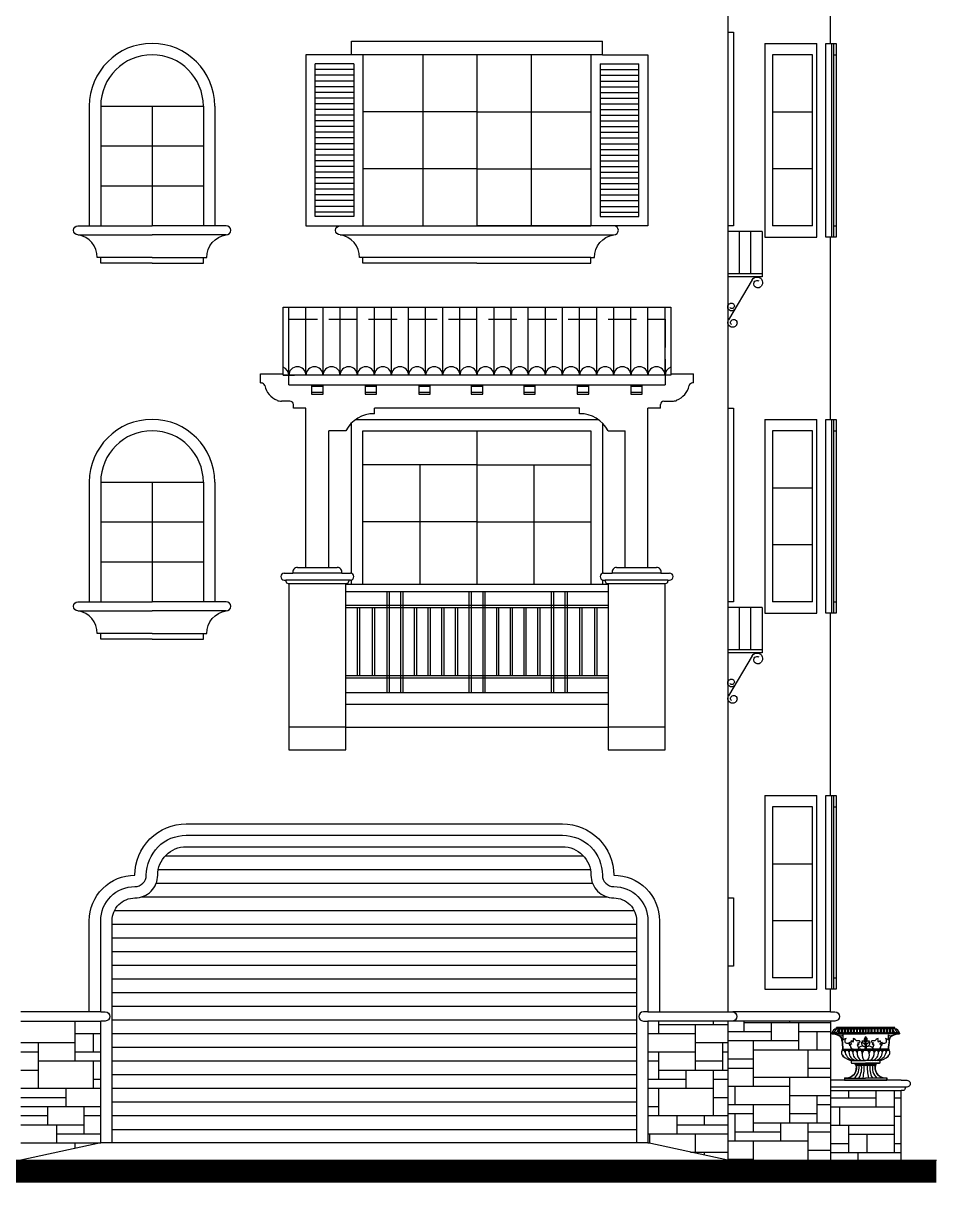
# Model space of a CAD drawing. Extents: x -34815 to 81416, y -425322 to 67478.
# Drawn here: x 49959 to 58069, y -301145 to -290968 of the extents above; entities that cross this region are included whole.
import ezdxf

# ---------------------------------------------------------------- set-up
doc = ezdxf.new("R2010")
doc.units = 0
doc.header["$LTSCALE"] = 1000
doc.header["$MEASUREMENT"] = 0
doc.linetypes.add('DASH', pattern=[0.35, 0.25, -0.1])
for name, color, linetype in [('PUB_HATCH', 8, 'Continuous'), ('STAIR', 4, 'Continuous'), ('WINDOW', 4, 'Continuous'), ('坯担层', 7, 'Continuous'), ('填充', 5, 'Continuous')]:
    doc.layers.add(name, color=color, linetype=linetype)
doc.layers.add('WALL', color=2, linetype='Continuous', lineweight=25)
pattern_1 = [(7e-15, (269133.4, -195436), (0, 1600), [1200, -400]), (7e-15, (269133.4, -195356), (0, 1600), [-480, 480, -240, 400]), (7e-15, (269133.4, -195276), (0, 1600), [-720, 880]), (7e-15, (269133.4, -195196), (0, 1600), [720, -880]), (7e-15, (269133.4, -195116), (0, 1600), [-320, 1280]), (7e-15, (269133.4, -195036), (0, 1600), [560, -400, 480, -160]), (7e-15, (269693.4, -194956), (0, 1600), [1280, -320]), (7e-15, (269053.4, -194876), (0, 1600), [880, -720]), (7e-15, (268813.4, -194796), (0, 1600), [720, -880]), (7e-15, (269133.4, -194716), (0, 1600), [1280, -320]), (7e-15, (269133.4, -194636), (0, 1600), [-640, 400, -240, 320]), (7e-15, (269933.4, -194556), (0, 1600), [960, -640]), (7e-15, (269293.4, -194476), (0, 1600), [640, -320, 240, -400]), (7e-15, (269613.4, -194396), (0, 1600), [640, -240, 400, -320]), (7e-15, (270253.4, -194316), (0, 1600), [960, -640]), (7e-15, (269613.4, -194236), (0, 1600), [640, -960]), (7e-15, (269933.4, -194156), (0, 1600), [720, -880]), (7e-15, (269933.4, -194076), (0, 1600), [-480, 1120]), (7e-15, (269453.4, -193996), (0, 1600), [480, -1120]), (7e-15, (269933.4, -193916), (0, 1600), [1120, -480]), (90, (269133.4, -194796), (-1600, 1e-13), [240, -640, 560, -160]), (90, (269293.4, -194716), (-1600, 1e-13), [400, -240, 160, -800]), (90, (269373.4, -195036), (-1600, 1e-13), [160, -1440]), (90, (269453.4, -195196), (-1600, 1e-13), [160, -960, 240, -240]), (90, (269533.4, -194876), (-1600, 1e-13), [160, -1440]), (90, (269613.4, -195436), (-1600, 1e-13), [240, -720, 400, -240]), (90, (269693.4, -195116), (-1600, 1e-13), [240, -1360]), (90, (269773.4, -194716), (-1600, 1e-13), [240, -80, 160, -1120]), (90, (269853.4, -195356), (-1600, 1e-13), [240, -1360]), (90, (269933.4, -194956), (-1600, 1e-13), [240, -80, 240, -160, 400, -480]), (90, (270093.4, -194956), (-1600, 1e-13), [-1120, 160, -160, 160]), (90, (270173.4, -194716), (-1600, 1e-13), [160, -1440]), (90, (270253.4, -195276), (-1600, 1e-13), [160, -560, 400, -480]), (90, (270333.4, -195036), (-1600, 1e-13), [80, -1040, 240, -240]), (90, (270413.4, -194956), (-1600, 1e-13), [400, -400, 240, -560]), (90, (270493.4, -194556), (-1600, 1e-13), [240, -400, 160, -800]), (90, (270573.4, -195116), (-1600, 1e-13), [160, -1440]), (90, (270653.4, -194956), (-1600, 1e-13), [160, -480, 240, -720])]

# ---------------------------------------------------------------- blocks, each defined once
blk = doc.blocks.new('gdsfgsetg')
at = {"layer": 'PUB_HATCH'}
for p, q in [((42314, -77506), (42314, -76910)), ((42464, -77506), (42464, -76910)), ((42614, -77506), (42614, -76910)), ((42764, -77506), (42764, -76910)), ((42914, -77506), (42914, -76910)), ((43064, -77506), (43064, -76910)), ((43214, -77506), (43214, -76910)), ((43364, -77506), (43364, -76910)), ((43514, -77506), (43514, -76910)), ((43664, -77506), (43664, -76910)), ((43814, -77506), (43814, -76910)), ((43964, -77506), (43964, -76910)), ((44114, -77506), (44114, -76910)), ((44264, -77506), (44264, -76910)), ((44414, -77506), (44414, -76910)), ((44564, -77506), (44564, -76910)), ((44714, -77506), (44714, -76910)), ((44864, -77506), (44864, -76910)), ((45014, -77506), (45014, -76910)), ((45164, -77506), (45164, -76910)), ((45314, -77506), (45314, -76910)), ((45464, -77506), (45464, -76910)), ((45614, -77506), (45614, -76910))]:
    blk.add_line(p, q, dxfattribs=at)
for centre, start, end in [((42239, -77506), 0, 70.5288), ((42389, -77506), 0, 180), ((42539, -77506), 0, 180), ((42689, -77506), 0, 180), ((42839, -77506), 0, 180), ((42989, -77506), 0, 180), ((43139, -77506), 0, 180), ((43289, -77506), 0, 180), ((43439, -77506), 0, 180), ((43589, -77506), 0, 180), ((43739, -77506), 0, 180), ((43889, -77506), 0, 180), ((44039, -77506), 0, 180), ((44189, -77506), 0, 180), ((44339, -77506), 0, 180), ((44489, -77506), 0, 180), ((44639, -77506), 0, 180), ((44789, -77506), 0, 180), ((44939, -77506), 0, 180), ((45089, -77506), 0, 180), ((45239, -77506), 0, 180), ((45389, -77506), 0, 180), ((45539, -77506), 0, 180), ((45689, -77506), 109.4602, 180)]:
    blk.add_arc(centre, 75, start, end, dxfattribs=at)
blk = doc.blocks.new('tgt')
for p, q in [((42964, -76193), (44964, -76193)), ((42764, -76273), (45164, -76273)), ((44964, -76473), (42964, -76473))]:
    blk.add_line(p, q)
at = {"layer": 'STAIR', "extrusion": (0, 0, -1)}
for p, q in [((42464, -74693), (42464, -76193)), ((45464, -74693), (45464, -76193))]:
    blk.add_line(p, q, dxfattribs=at)
at = {"layer": 'STAIR'}
for p, q in [((42964, -74693), (42464, -74693)), ((45064, -74693), (45464, -74693)), ((42544, -76113), (42544, -74773)), ((42884, -74773), (42544, -74773)), ((42884, -74773), (42884, -76113)), ((45044, -74773), (45384, -74773)), ((45044, -74773), (45044, -76113)), ((45384, -76113), (45384, -74773)), ((42884, -74823), (42544, -74823)), ((42884, -74873), (42544, -74873)), ((45044, -74823), (45384, -74823)), ((45044, -74873), (45384, -74873)), ((42884, -74923), (42544, -74923)), ((42884, -74973), (42544, -74973)), ((45044, -74923), (45384, -74923)), ((45044, -74973), (45384, -74973)), ((42884, -75023), (42544, -75023)), ((42884, -75073), (42544, -75073)), ((45044, -75023), (45384, -75023)), ((45044, -75073), (45384, -75073)), ((42884, -75123), (42544, -75123)), ((42884, -75173), (42544, -75173)), ((45044, -75123), (45384, -75123)), ((45044, -75173), (45384, -75173)), ((42884, -75223), (42544, -75223)), ((42884, -75273), (42544, -75273)), ((45044, -75223), (45384, -75223)), ((45044, -75273), (45384, -75273)), ((42884, -75323), (42544, -75323)), ((42884, -75373), (42544, -75373)), ((45044, -75323), (45384, -75323)), ((45044, -75373), (45384, -75373)), ((42884, -75423), (42544, -75423)), ((42884, -75473), (42544, -75473)), ((45044, -75423), (45384, -75423)), ((45044, -75473), (45384, -75473)), ((42884, -75523), (42544, -75523)), ((42884, -75573), (42544, -75573)), ((45044, -75523), (45384, -75523)), ((45044, -75573), (45384, -75573)), ((42884, -75623), (42544, -75623)), ((42884, -75673), (42544, -75673)), ((45044, -75623), (45384, -75623)), ((45044, -75673), (45384, -75673)), ((42884, -75723), (42544, -75723)), ((42884, -75773), (42544, -75773)), ((45044, -75723), (45384, -75723)), ((45044, -75773), (45384, -75773)), ((42884, -75823), (42544, -75823)), ((42884, -75873), (42544, -75873)), ((45044, -75823), (45384, -75823)), ((45044, -75873), (45384, -75873)), ((42884, -75923), (42544, -75923)), ((42884, -75973), (42544, -75973)), ((42884, -76023), (42544, -76023)), ((45044, -75923), (45384, -75923)), ((45044, -75973), (45384, -75973)), ((45044, -76023), (45384, -76023)), ((42884, -76073), (42544, -76073)), ((42884, -76113), (42544, -76113)), ((45044, -76073), (45384, -76073)), ((45044, -76113), (45384, -76113)), ((42464, -76193), (42864, -76193)), ((45464, -76193), (45064, -76193))]:
    blk.add_line(p, q, dxfattribs=at)
at = {"layer": 'WALL'}
for p, q in [((42864, -74573), (45064, -74573)), ((42864, -74693), (42864, -74573)), ((45064, -74693), (45064, -74573)), ((45064, -74693), (42864, -74693)), ((42964, -74693), (42964, -76193)), ((44964, -74693), (44964, -76193))]:
    blk.add_line(p, q, dxfattribs=at)
for points in [[(43964, -76523), (42964, -76523), (42964, -76473), (42934, -76473, 0.374006), (42764, -76273, -1), (42764, -76193), (43964, -76193), (43964, -76193), (43964, -76193)], [(43964, -76523), (44964, -76523), (44964, -76473), (44994, -76473, -0.374006), (45164, -76273, 1), (45164, -76193), (43964, -76193), (43964, -76193), (43964, -76193)]]:
    blk.add_lwpolyline(points, format="xyb", dxfattribs=at)
at = {"layer": 'WINDOW'}
for p, q in [((43489, -74693), (43489, -76193)), ((43964, -74693), (43964, -76193)), ((44439, -74693), (44439, -76193)), ((43964, -75193), (42964, -75193)), ((43964, -75193), (44964, -75193)), ((43964, -75693), (42964, -75693)), ((43964, -75693), (44964, -75693))]:
    blk.add_line(p, q, dxfattribs=at)
blk = doc.blocks.new('123')
for p, q in [((-73995, -17366), (-73895, -17366)), ((-73525, -17366), (-73425, -17366)), ((-73055, -17366), (-72955, -17366)), ((-72595, -17366), (-72495, -17366)), ((-72135, -17366), (-72035, -17366)), ((-71665, -17366), (-71565, -17366)), ((-71195, -17366), (-71095, -17366)), ((-73731, -19007), (-74159, -19007)), ((-70931, -19007), (-71359, -19007)), ((-73670, -19067), (-74220, -19067)), ((-74195, -19097), (-73695, -19097)), ((-70870, -19067), (-71420, -19067)), ((-71395, -19097), (-70895, -19097))]:
    blk.add_line(p, q)
at = {"linetype": 'DASH'}
blk.add_lwpolyline([(-74195, -17353), (-74195, -16777), (-70895, -16777), (-70895, -17353)], dxfattribs=at)
for points in [[(-74195, -17353), (-70895, -17353)], [(-73995, -17353), (-73995, -17435), (-73895, -17435), (-73895, -17353)], [(-73525, -17353), (-73525, -17435), (-73425, -17435), (-73425, -17353)], [(-73055, -17353), (-73055, -17435), (-72955, -17435), (-72955, -17353)], [(-72595, -17353), (-72595, -17435), (-72495, -17435), (-72495, -17353)], [(-72135, -17353), (-72135, -17435), (-72035, -17435), (-72035, -17353)], [(-71665, -17353), (-71665, -17435), (-71565, -17435), (-71565, -17353)], [(-71195, -17353), (-71195, -17435), (-71095, -17435), (-71095, -17353)], [(-73895, -17421), (-73995, -17421)], [(-73425, -17421), (-73525, -17421)], [(-72955, -17421), (-73055, -17421)], [(-72495, -17421), (-72595, -17421)], [(-72035, -17421), (-72135, -17421)], [(-71565, -17421), (-71665, -17421)], [(-71095, -17421), (-71195, -17421)]]:
    blk.add_lwpolyline(points)
at = {"layer": 'WALL'}
for p, q in [((-74445, -17257), (-74245, -17257)), ((-74445, -17337), (-74445, -17257)), ((-74245, -17270), (-74145, -17270)), ((-70895, -17257), (-70895, -17257)), ((-70845, -17257), (-70645, -17257)), ((-70645, -17337), (-70645, -17257)), ((-74445, -17337), (-74436, -17337)), ((-70645, -17337), (-70654, -17337)), ((-74185, -17497), (-74260, -17497)), ((-70905, -17497), (-70830, -17497)), ((-74155, -17557), (-74155, -17527)), ((-74045, -17557), (-74155, -17557)), ((-74045, -18957), (-74045, -17557)), ((-73445, -17607), (-73445, -17557)), ((-71645, -17557), (-73445, -17557)), ((-71645, -17607), (-71645, -17557)), ((-71045, -18957), (-71045, -17557)), ((-70935, -17557), (-71045, -17557)), ((-70935, -17557), (-70935, -17527)), ((-73845, -18957), (-73845, -17757)), ((-73695, -17757), (-73845, -17757)), ((-71395, -17757), (-71245, -17757)), ((-71245, -18957), (-71245, -17757)), ((-74235, -19007), (-74159, -19007)), ((-74120, -18957), (-73770, -18957)), ((-73731, -19007), (-73655, -19007)), ((-71435, -19007), (-71359, -19007)), ((-71320, -18957), (-70970, -18957)), ((-70931, -19007), (-70855, -19007)), ((-74235, -19067), (-74220, -19067)), ((-74220, -19067), (-74220, -19077)), ((-74200, -19097), (-74195, -19097)), ((-74195, -19097), (-74195, -20557)), ((-73695, -20557), (-73695, -19097)), ((-73695, -19097), (-73690, -19097)), ((-73670, -19067), (-73670, -19077)), ((-73655, -19067), (-73670, -19067)), ((-71435, -19067), (-71420, -19067)), ((-71420, -19067), (-71420, -19077)), ((-71400, -19097), (-71395, -19097)), ((-71395, -19097), (-71395, -20557)), ((-70895, -20557), (-70895, -19097)), ((-70895, -19097), (-70890, -19097)), ((-70870, -19067), (-70870, -19077)), ((-70870, -19067), (-70855, -19067)), ((-73695, -20357), (-74195, -20357)), ((-70895, -20357), (-71395, -20357)), ((-74195, -20557), (-73695, -20557)), ((-71395, -20557), (-70895, -20557))]:
    blk.add_line(p, q, dxfattribs=at)
blk.add_lwpolyline([(-74245, -16673), (-70845, -16673), (-70845, -17270), (-74245, -17270)], close=True, dxfattribs=at)
for centre, radius, start, end in [((-74436, -17367), 30, 12.2146, 90), ((-74231, -17322), 180, 192.2146, 248.494), ((-70860, -17322), 180, 291.506, 347.7854), ((-70654, -17367), 30, 90, 167.7854), ((-74260, -17397), 100, 248.494, 270), ((-74185, -17527), 30, 0, 90), ((-70905, -17527), 30, 90, 180), ((-70830, -17397), 100, 270, 291.506), ((-73447, -17887), 280, 89.5899, 152.3377), ((-71643, -17887), 280, 27.6623, 90.4101), ((-74235, -19037), 30, 90, 270), ((-74120, -18997), 40, 90, 194.4775), ((-73770, -18997), 40, 345.5225, 90), ((-73655, -19037), 30, 270, 90), ((-71435, -19037), 30, 90, 270), ((-71320, -18997), 40, 90, 194.4775), ((-70970, -18997), 40, 345.5225, 90), ((-70855, -19037), 30, 270, 90), ((-74200, -19077), 20, 180, 270), ((-73690, -19077), 20, 270, 0), ((-71400, -19077), 20, 180, 270), ((-70890, -19077), 20, 270, 0)]:
    blk.add_arc(centre, radius, start, end, dxfattribs=at)
blk = doc.blocks.new('RFDSA')
at = {"layer": 'WINDOW'}
for p, q in [((-63698, 37524), (-63398, 37524)), ((-63698, 37524), (-63698, 37124)), ((-63598, 37524), (-63598, 37154)), ((-63498, 37524), (-63498, 37154)), ((-63398, 37524), (-63398, 37154)), ((-63398, 37154), (-63698, 37154)), ((-63698, 37124), (-63398, 37124)), ((-63612, 37100), (-63404, 36747))]:
    blk.add_line(p, q, dxfattribs=at)
for centre, radius, start, end in [((-63654, 37074), 49.6, 31.0595, 224.0274), ((-63662, 37066), 37.8, 224.0274, 335.7201), ((-63657, 37063), 31.5, 335.7201, 117.6305), ((-63432, 36861), 34.5, 218.9268, 66.5605), ((-63429, 36869), 26.4, 66.5605, 178.2533), ((-63434, 36869), 22, 178.2533, 320.1637), ((-63448, 36720), 31.5, 96.5835, 208.2763), ((-63440, 36725), 41.8, 208.9321, 31.8453), ((-63449, 36725), 26.3, 314.6731, 96.5835)]:
    blk.add_arc(centre, radius, start, end, dxfattribs=at)
blk = doc.blocks.new('tgdstre')
for p, q in [((40414, -79573), (41064, -79573)), ((41714, -79573), (41064, -79573)), ((41064, -79773), (40614, -79773)), ((41064, -79773), (41514, -79773))]:
    blk.add_line(p, q)
at = {"layer": 'WALL'}
for p, q in [((40514, -78443), (40514, -79493)), ((40614, -78443), (40614, -79493)), ((41514, -78443), (41514, -79493)), ((41614, -78443), (41614, -79493))]:
    blk.add_line(p, q, dxfattribs=at)
for points in [[(41064, -79823), (40614, -79823), (40614, -79773), (40584, -79773, 0.374006), (40414, -79573, -1), (40414, -79493), (41064, -79493)], [(41064, -79823), (41514, -79823), (41514, -79773), (41544, -79773, -0.374006), (41714, -79573, 1), (41714, -79493), (41064, -79493)]]:
    blk.add_lwpolyline(points, format="xyb", dxfattribs=at)
for radius in [550, 450]:
    blk.add_arc((41064, -78443), radius, 0, 180, dxfattribs=at)
at = {"layer": 'WINDOW'}
for p, q in [((40614, -78443), (41514, -78443)), ((41064, -78443), (41064, -79493)), ((40614, -78793), (41514, -78793)), ((40614, -79143), (41514, -79143))]:
    blk.add_line(p, q, dxfattribs=at)
blk = doc.blocks.new('asdfasgdsdg')
at = {"layer": '坯担层'}
blk.add_lwpolyline([(1004409, -183636), (1004416, -183636), (1004416, -183620), (1004453, -183620, 0.987636), (1004451, -183584, 0.172342), (1004577, -183524, 0.187477), (1004598, -183475, 0.445394), (1004573, -183448), (1004573, -183447), (1004580, -183447, 1.075239), (1004580, -183432, -0.038474), (1004591, -183317, -0.204676), (1004620, -183258, -0.13928), (1004724, -183228), (1004726, -183228), (1004726, -183217, 0.299581), (1004664, -183161), (1004664, -183145), (1003888, -183145), (1003888, -183161, 0.299581), (1003826, -183217), (1003826, -183228), (1003828, -183228, -0.13928), (1003932, -183258, -0.204676), (1003962, -183317, -0.038474), (1003972, -183432, 1.004002), (1003971, -183447), (1003979, -183447), (1003979, -183448, 0.445395), (1003954, -183475, 0.187477), (1003975, -183524, 0.173138), (1004102, -183584, 1.005571), (1004099, -183620), (1004137, -183620), (1004137, -183636), (1004146, -183636, -0.483622), (1004031, -183816), (1003996, -183816), (1003996, -183845), (1004558, -183845), (1004558, -183816), (1004524, -183816, -0.483623), (1004409, -183636, 0.483623)], format="xyb", dxfattribs=at)
at = {"layer": '填充'}
for p, q in [((1003888, -183145), (1004276, -183145)), ((1003888, -183161), (1003888, -183145)), ((1003888, -183161), (1004276, -183161)), ((1003916, -183161), (1003916, -183207)), ((1003922, -183161), (1003922, -183206)), ((1003950, -183161), (1003950, -183206)), ((1003957, -183161), (1003957, -183207)), ((1003963, -183161), (1003963, -183206)), ((1003991, -183161), (1003991, -183206)), ((1003996, -183161), (1003996, -183207)), ((1004003, -183161), (1004003, -183206)), ((1004031, -183161), (1004031, -183206)), ((1004038, -183161), (1004038, -183207)), ((1004044, -183161), (1004044, -183206)), ((1004072, -183161), (1004072, -183206)), ((1004077, -183161), (1004077, -183207)), ((1004084, -183161), (1004084, -183206)), ((1004112, -183161), (1004112, -183206)), ((1004118, -183161), (1004118, -183207)), ((1004125, -183161), (1004125, -183206)), ((1004153, -183161), (1004153, -183206)), ((1004159, -183161), (1004159, -183207)), ((1004165, -183161), (1004165, -183206)), ((1004193, -183161), (1004193, -183206)), ((1004200, -183161), (1004200, -183207)), ((1004206, -183161), (1004206, -183206)), ((1004234, -183161), (1004234, -183206)), ((1004240, -183161), (1004240, -183207)), ((1004246, -183161), (1004246, -183206)), ((1004274, -183161), (1004274, -183206)), ((1004664, -183145), (1004276, -183145)), ((1004664, -183161), (1004276, -183161)), ((1004278, -183161), (1004278, -183206)), ((1004306, -183161), (1004306, -183206)), ((1004312, -183161), (1004312, -183207)), ((1004318, -183161), (1004318, -183206)), ((1004346, -183161), (1004346, -183206)), ((1004352, -183161), (1004352, -183207)), ((1004353, -183161), (1004353, -183207)), ((1004359, -183161), (1004359, -183206)), ((1004387, -183161), (1004387, -183206)), ((1004393, -183161), (1004393, -183207)), ((1004393, -183161), (1004393, -183207)), ((1004399, -183161), (1004399, -183206)), ((1004427, -183161), (1004427, -183206)), ((1004433, -183161), (1004433, -183207)), ((1004440, -183161), (1004440, -183206)), ((1004468, -183161), (1004468, -183206)), ((1004475, -183161), (1004475, -183207)), ((1004481, -183161), (1004481, -183206)), ((1004509, -183161), (1004509, -183206)), ((1004516, -183161), (1004516, -183207)), ((1004521, -183161), (1004521, -183206)), ((1004550, -183161), (1004550, -183206)), ((1004555, -183161), (1004555, -183207)), ((1004562, -183161), (1004562, -183206)), ((1004590, -183161), (1004590, -183206)), ((1004597, -183161), (1004597, -183207)), ((1004602, -183161), (1004602, -183206)), ((1004630, -183161), (1004630, -183206)), ((1004636, -183161), (1004636, -183207)), ((1004664, -183161), (1004664, -183145)), ((1003826, -183217), (1004276, -183217)), ((1003826, -183217), (1003826, -183228)), ((1003826, -183228), (1004276, -183228)), ((1004726, -183217), (1004276, -183217)), ((1004726, -183228), (1004276, -183228)), ((1004726, -183217), (1004726, -183228)), ((1003965, -183444), (1004588, -183444)), ((1003971, -183432), (1004276, -183432)), ((1003971, -183447), (1004276, -183447)), ((1004581, -183432), (1004276, -183432)), ((1004581, -183447), (1004276, -183447)), ((1004099, -183620), (1004276, -183620)), ((1004101, -183584), (1004276, -183584)), ((1004137, -183636), (1004137, -183620)), ((1004137, -183636), (1004276, -183636)), ((1004451, -183584), (1004276, -183584)), ((1004453, -183620), (1004276, -183620)), ((1004416, -183636), (1004276, -183636)), ((1004416, -183636), (1004416, -183620)), ((1003996, -183815), (1003996, -183845)), ((1003996, -183816), (1004276, -183816)), ((1003996, -183845), (1004276, -183845)), ((1004277, -183816), (1004276, -183816)), ((1004277, -183845), (1004276, -183845)), ((1004558, -183816), (1004278, -183816)), ((1004558, -183845), (1004278, -183845)), ((1004558, -183815), (1004558, -183845))]:
    blk.add_line(p, q, dxfattribs=at)
for centre, radius, start, end in [((1003815, -183140), 77.8, 278.2598, 344.8604), ((1003900, -183236), 76.3, 99.221, 165.9299), ((1003860, -183160), 54.7, 253.5592, 359.4398), ((1004692, -183160), 54.7, 180.5602, 286.4408), ((1004737, -183140), 77.8, 195.1396, 261.7402), ((1004652, -183236), 76.3, 14.0701, 80.779), ((1003827, -183425), 198, 57.9464, 90.337), ((1003936, -183192), 25.3, 216.27, 323.73), ((1003942, -183200), 53.1, 243.5211, 309.3086), ((1003936, -183194), 19.1, 222.6561, 317.4323), ((1003877, -183322), 84.7, 3.147, 49.4162), ((1003977, -183194), 24.1, 214.9112, 325.0888), ((1003226, -183443), 747, 0.8363, 9.6495), ((1003977, -183194), 19.1, 222.6561, 317.4323), ((1003868, -183271), 111, 339.1385, 15.5094), ((1004015, -183350), 58, 89.7629, 137.1185), ((1004017, -183192), 25.3, 216.27, 323.73), ((1004036, -183322), 37, 124.2206, 197.6658), ((1004033, -183317), 37.1, 207.2872, 322.6022), ((1004017, -183194), 19.1, 222.6561, 317.4323), ((1004058, -183194), 24.1, 214.9112, 325.0888), ((1004058, -183194), 19.1, 222.6561, 317.4323), ((1004093, -183359), 36.2, 145.9899, 237.7874), ((1004098, -183192), 25.3, 216.2484, 323.7516), ((1004114, -183344), 36.8, 136.7318, 225.67), ((1004098, -183194), 19.1, 222.6561, 317.4323), ((1004108, -183315), 21.1, 189.047, 272.6268), ((1004068, -183308), 49.7, 325.3181, 7.3274), ((1004094, -183349), 62.6, 24.2805, 73.1395), ((1004019, -183335), 103, 18.6061, 26.1266), ((1004139, -183192), 25.3, 216.27, 323.73), ((1004139, -183194), 19.1, 222.6561, 317.4323), ((1004174, -183419), 98.9, 77.9359, 103.4288), ((1004180, -183192), 25.3, 216.27, 323.73), ((1004179, -183194), 19.1, 222.6561, 317.4323), ((1004124, -183255), 109, 294.1701, 317.1387), ((1004193, -183335), 12.1, 27.8099, 84.1972), ((1004220, -183194), 24.1, 214.9112, 325.0888), ((1004220, -183194), 19.1, 222.6561, 317.4323), ((1004203, -183427), 84.3, 41.9052, 80.8217), ((1004273, -183342), 56.6, 182.0122, 257.9404), ((1004238, -183363), 38.7, 41.8802, 106.9921), ((1004254, -183331), 26.9, 169.8808, 225.5145), ((1004260, -183193), 25, 216.0719, 309.9398), ((1004260, -183194), 19.1, 222.6561, 317.4323), ((1004319, -183313), 63.9, 148.5707, 193.4767), ((1004289, -183291), 27, 118.0295, 154.4654), ((1007980, -183505), 3714, 176.3733, 178.8731), ((1004292, -183194), 24.1, 229.1718, 325.0888), ((1004264, -183291), 27, 25.5346, 61.9705), ((1004292, -183194), 19.1, 222.5677, 317.3439), ((1000573, -183505), 3714, 1.1269, 3.6267), ((1004314, -183363), 38.7, 73.0079, 138.1198), ((1004349, -183427), 84.3, 99.1783, 138.0948), ((1004234, -183313), 63.9, 346.5233, 31.4293), ((1004279, -183342), 56.6, 282.0596, 357.9878), ((1004332, -183194), 24.1, 214.9112, 325.0888), ((1004332, -183194), 19.1, 222.5677, 317.3439), ((1004299, -183331), 26.9, 314.4855, 10.1192), ((1004359, -183335), 12.1, 95.8028, 152.1901), ((1004428, -183255), 109, 222.8613, 245.8299), ((1004373, -183194), 24.1, 214.9112, 325.0888), ((1004379, -183419), 98.9, 76.5712, 102.0641), ((1004373, -183194), 19.1, 222.5677, 317.3439), ((1004413, -183194), 24.1, 214.9112, 325.0888), ((1004413, -183194), 19.1, 222.5677, 317.3439), ((1004459, -183349), 62.6, 106.8605, 155.7195), ((1004454, -183191), 26.5, 217.547, 322.453), ((1004533, -183335), 103, 153.8734, 161.3939), ((1004485, -183308), 49.7, 172.6726, 214.6819), ((1004454, -183194), 19.1, 222.5677, 317.3439), ((1004445, -183315), 21.1, 267.3732, 350.953), ((1004439, -183344), 36.8, 314.33, 43.2682), ((1004495, -183192), 25.3, 216.27, 323.73), ((1004460, -183359), 36.2, 302.2126, 34.0101), ((1004495, -183194), 19.1, 222.5677, 317.3439), ((1004519, -183317), 37.1, 217.3978, 332.7128), ((1004536, -183194), 24.1, 214.9112, 325.0888), ((1004536, -183194), 19.1, 222.5677, 317.3439), ((1004538, -183350), 58, 42.8815, 90.2371), ((1004517, -183322), 37, 342.3342, 55.7794), ((1004576, -183192), 25.8, 216.8256, 323.1744), ((1004576, -183194), 19.1, 222.5677, 317.3439), ((1004684, -183271), 111, 164.4906, 200.8615), ((1004611, -183200), 53.1, 230.6914, 296.4789), ((1005327, -183443), 747, 170.3505, 179.1637), ((1004675, -183322), 84.7, 130.5838, 176.853), ((1004616, -183194), 24.1, 214.9112, 325.0888), ((1004616, -183194), 19.1, 222.5677, 317.3439), ((1004725, -183425), 198, 89.663, 122.0536), ((1003979, -183473), 24.8, 353.5268, 185.5906), ((1004027, -183473), 72.9, 181.8198, 224.2933), ((1003972, -183439), 7.76, 85.8473, 274.1527), ((1004029, -183473), 25.4, 10.3218, 184.7459), ((1004143, -183443), 143, 193.2561, 260.974), ((1004080, -183474), 26.9, 14.1289, 167.8025), ((1004168, -183471), 114, 178.7487, 261.8998), ((1004080, -183381), 13.7, 53.8745, 188.5506), ((1004106, -183396), 33.3, 169.1188, 279.2473), ((1004133, -183477), 28.8, 13.766, 160.9963), ((1004218, -183477), 112, 175.13, 252.3547), ((1004194, -183482), 34.6, 347.7128, 160.5764), ((1004293, -183477), 132, 177.1006, 233.8283), ((1004174, -183379), 9.16, 113.075, 252.0027), ((1004174, -183376), 22.5, 43.3106, 104.2892), ((1004171, -183346), 24.8, 268.8306, 322.5142), ((1004185, -183391), 14.4, 165.355, 286.2589), ((1004236, -183481), 87.8, 75.821, 133.415), ((1004219, -183352), 78, 235.5314, 270.4036), ((1004367, -183502), 140, 174.9053, 216.3681), ((1004276, -183496), 49, 14.8958, 171.5498), ((1004317, -183481), 87.8, 46.585, 104.179), ((1004184, -183506), 141, 326.2753, 8.9288), ((1004358, -183482), 34.6, 19.4156, 183.2289), ((1004333, -183352), 78, 269.5964, 304.4686), ((1004259, -183477), 132, 306.1717, 2.8994), ((1004378, -183376), 22.5, 75.7108, 136.6894), ((1004381, -183346), 24.8, 217.4858, 271.1694), ((1004367, -183391), 14.4, 253.7411, 14.645), ((1004335, -183477), 112, 287.6453, 4.87), ((1004378, -183379), 9.16, 287.9973, 66.925), ((1004419, -183477), 28.8, 19.0037, 166.234), ((1004385, -183471), 114, 278.1002, 1.2513), ((1004409, -183443), 143, 279.026, 346.7439), ((1004446, -183396), 33.3, 260.7527, 10.8812), ((1004472, -183474), 26.9, 12.1975, 165.8711), ((1004473, -183381), 13.7, 351.4494, 126.1255), ((1004523, -183473), 25.4, 355.2541, 169.6782), ((1004573, -183473), 24.8, 354.4094, 186.4732), ((1004525, -183473), 72.9, 315.7067, 358.1802), ((1004581, -183439), 7.76, 265.8473, 94.1527), ((1004123, -183375), 210, 224.9375, 264.0511), ((1004017, -183680), 136, 275.7814, 18.9491), ((1004101, -183602), 18.1, 86.2904, 274.5126), ((1003992, -183675), 197, 314.4996, 11.6285), ((1004165, -183631), 20.1, 192.578, 348.262), ((1004202, -183632), 16.8, 191.7649, 348.2351), ((1003973, -183685), 250, 328.3611, 11.4136), ((1004238, -183630), 20.3, 194.8157, 345.1843), ((1003568, -183663), 690, 347.2377, 2.323), ((1004277, -183629), 20.8, 199.4277, 340.5723), ((1004986, -183663), 690, 177.677, 192.7623), ((1004316, -183627), 21.3, 202.8485, 337.1515), ((1004580, -183685), 250, 168.5864, 211.6389), ((1004352, -183631), 17.2, 196.5424, 343.4576), ((1004562, -183675), 197, 168.3715, 225.5004), ((1004389, -183626), 22.2, 205.3349, 333.8394), ((1004538, -183680), 136, 161.0509, 264.2186), ((1004452, -183602), 18.1, 265.4874, 93.7096), ((1004429, -183375), 210, 275.9489, 315.0625)]:
    blk.add_arc(centre, radius, start, end, dxfattribs=at)

msp = doc.modelspace()

# ---------------------------------------------------------------- hatches: boundary and pattern name
at = {"layer": 'PUB_HATCH'}
h = msp.add_hatch(dxfattribs=at)
h.set_pattern_fill('文化石01', color=256, scale=100, style=0)
h.set_pattern_definition(pattern_1)
h.paths.add_polyline_path([(50639, -300795), (50639, -299725), (49939, -299725), (49939, -300945)])
h = msp.add_hatch(dxfattribs=at)
h.set_pattern_fill('文化石01', color=256, scale=100, style=0)
h.set_pattern_definition(pattern_1)
h.paths.add_polyline_path([(55439, -300795), (56139, -300945), (56139, -299725), (55439, -299725)])
h = msp.add_hatch(dxfattribs=at)
h.set_pattern_fill('文化石01', color=256, scale=100, style=0)
h.set_pattern_definition([(7e-15, (258762.2, -261498.5), (0, 1600), [1200, -400]), (7e-15, (258762.2, -261418.5), (0, 1600), [-480, 480, -240, 400]), (7e-15, (258762.2, -261338.5), (0, 1600), [-720, 880]), (7e-15, (258762.2, -261258.5), (0, 1600), [720, -880]), (7e-15, (258762.2, -261178.5), (0, 1600), [-320, 1280]), (7e-15, (258762.2, -261098.5), (0, 1600), [560, -400, 480, -160]), (7e-15, (259322.2, -261018.5), (0, 1600), [1280, -320]), (7e-15, (258682.2, -260938.5), (0, 1600), [880, -720]), (7e-15, (258442.2, -260858.5), (0, 1600), [720, -880]), (7e-15, (258762.2, -260778.5), (0, 1600), [1280, -320]), (7e-15, (258762.2, -260698.5), (0, 1600), [-640, 400, -240, 320]), (7e-15, (259562.2, -260618.5), (0, 1600), [960, -640]), (7e-15, (258922.2, -260538.5), (0, 1600), [640, -320, 240, -400]), (7e-15, (259242.2, -260458.5), (0, 1600), [640, -240, 400, -320]), (7e-15, (259882.2, -260378.5), (0, 1600), [960, -640]), (7e-15, (259242.2, -260298.5), (0, 1600), [640, -960]), (7e-15, (259562.2, -260218.5), (0, 1600), [720, -880]), (7e-15, (259562.2, -260138.5), (0, 1600), [-480, 1120]), (7e-15, (259082.2, -260058.5), (0, 1600), [480, -1120]), (7e-15, (259562.2, -259978.5), (0, 1600), [1120, -480]), (90, (258762.2, -260858.5), (-1600, 1e-13), [240, -640, 560, -160]), (90, (258922.2, -260778.5), (-1600, 1e-13), [400, -240, 160, -800]), (90, (259002.2, -261098.5), (-1600, 1e-13), [160, -1440]), (90, (259082.2, -261258.5), (-1600, 1e-13), [160, -960, 240, -240]), (90, (259162.2, -260938.5), (-1600, 1e-13), [160, -1440]), (90, (259242.2, -261498.5), (-1600, 1e-13), [240, -720, 400, -240]), (90, (259322.2, -261178.5), (-1600, 1e-13), [240, -1360]), (90, (259402.2, -260778.5), (-1600, 1e-13), [240, -80, 160, -1120]), (90, (259482.2, -261418.5), (-1600, 1e-13), [240, -1360]), (90, (259562.2, -261018.5), (-1600, 1e-13), [240, -80, 240, -160, 400, -480]), (90, (259722.2, -261018.5), (-1600, 1e-13), [-1120, 160, -160, 160]), (90, (259802.2, -260778.5), (-1600, 1e-13), [160, -1440]), (90, (259882.2, -261338.5), (-1600, 1e-13), [160, -560, 400, -480]), (90, (259962.2, -261098.5), (-1600, 1e-13), [80, -1040, 240, -240]), (90, (260042.2, -261018.5), (-1600, 1e-13), [400, -400, 240, -560]), (90, (260122.2, -260618.5), (-1600, 1e-13), [240, -400, 160, -800]), (90, (260202.2, -261178.5), (-1600, 1e-13), [160, -1440]), (90, (260282.2, -261018.5), (-1600, 1e-13), [160, -480, 240, -720])])
h.paths.add_polyline_path([(57039, -299725), (56179, -299725), (56139, -299725), (56139, -300945), (57039, -300945)])
h = msp.add_hatch(dxfattribs=at)
h.set_pattern_fill('文化石01', color=256, scale=100, style=0)
h.set_pattern_definition([(0, (0, 0), (0, 1600), [1200, -400]), (0, (0, 80), (0, 1600), [-480, 480, -240, 400]), (0, (0, 160), (0, 1600), [-720, 880]), (0, (0, 240), (0, 1600), [720, -880]), (0, (0, 320), (0, 1600), [-320, 1280]), (0, (0, 400), (0, 1600), [560, -400, 480, -160]), (0, (560, 480), (0, 1600), [1280, -320]), (0, (-80, 560), (0, 1600), [880, -720]), (0, (-320, 640), (0, 1600), [720, -880]), (0, (0, 720), (0, 1600), [1280, -320]), (0, (0, 800), (0, 1600), [-640, 400, -240, 320]), (0, (800, 880), (0, 1600), [960, -640]), (0, (160, 960), (0, 1600), [640, -320, 240, -400]), (0, (480, 1040), (0, 1600), [640, -240, 400, -320]), (0, (1120, 1120), (0, 1600), [960, -640]), (0, (480, 1200), (0, 1600), [640, -960]), (0, (800, 1280), (0, 1600), [720, -880]), (0, (800, 1360), (0, 1600), [-480, 1120]), (0, (320, 1440), (0, 1600), [480, -1120]), (0, (800, 1520), (0, 1600), [1120, -480]), (90, (0, 640), (-1600, 1e-13), [240, -640, 560, -160]), (90, (160, 720), (-1600, 1e-13), [400, -240, 160, -800]), (90, (240, 400), (-1600, 1e-13), [160, -1440]), (90, (320, 240), (-1600, 1e-13), [160, -960, 240, -240]), (90, (400, 560), (-1600, 1e-13), [160, -1440]), (90, (480, 0), (-1600, 1e-13), [240, -720, 400, -240]), (90, (560, 320), (-1600, 1e-13), [240, -1360]), (90, (640, 720), (-1600, 1e-13), [240, -80, 160, -1120]), (90, (720, 80), (-1600, 1e-13), [240, -1360]), (90, (800, 480), (-1600, 1e-13), [240, -80, 240, -160, 400, -480]), (90, (960, 480), (-1600, 1e-13), [-1120, 160, -160, 160]), (90, (1040, 720), (-1600, 1e-13), [160, -1440]), (90, (1120, 160), (-1600, 1e-13), [160, -560, 400, -480]), (90, (1200, 400), (-1600, 1e-13), [80, -1040, 240, -240]), (90, (1280, 480), (-1600, 1e-13), [400, -400, 240, -560]), (90, (1360, 880), (-1600, 1e-13), [240, -400, 160, -800]), (90, (1440, 320), (-1600, 1e-13), [160, -1440]), (90, (1520, 480), (-1600, 1e-13), [160, -480, 240, -720])])
h.paths.add_polyline_path([(57659, -300335), (57039, -300335), (57039, -300945), (57659, -300945)])
at = {"layer": 'WINDOW'}
h = msp.add_hatch(dxfattribs=at)
h.set_pattern_fill('玻璃', color=256, scale=100, style=0)
h.set_pattern_definition([(7e-15, (-96164.27, -274755.81), (0, 120), [])])
edge = h.paths.add_edge_path()
edge.add_line((55339, -300795), (50739, -300795))
edge.add_line((50739, -300795), (50739, -298845))
edge.add_arc((50939, -298845), 200, 90, 180, ccw=False)
edge.add_arc((50939, -298445), 200, 270, 360)
edge.add_arc((51389, -298445), 250, 90, 180, ccw=False)
edge.add_line((51389, -298195), (54689, -298195))
edge.add_arc((54689, -298445), 250, 0, 90, ccw=False)
edge.add_arc((55139, -298445), 200, 180, 270)
edge.add_arc((55139, -298845), 200, 0, 90, ccw=False)
edge.add_line((55339, -298845), (55339, -300795))

# ---------------------------------------------------------------- linework, layer by layer
for p, q in [((57039, -291145), (57039, -289345)), ((57039, -294445), (57039, -292845)), ((57039, -297745), (57039, -296145)), ((55089, -296845), (52789, -296845)), ((52789, -296945), (55089, -296945)), ((52789, -297145), (55089, -297145)), ((57039, -299645), (57039, -299445)), ((57039, -299645), (56184, -299645)), ((57039, -299725), (56179, -299725)), ((57039, -299725), (57039, -300945)), ((50639, -300795), (49939, -300945)), ((55439, -300795), (50639, -300795)), ((56139, -300945), (55439, -300795)), ((20284, -300945), (57969, -300945))]:
    msp.add_line(p, q)
for points in [[(50739, -300795), (50739, -298845, -0.414214), (50939, -298645, 0.414214), (51139, -298445, -0.414214), (51389, -298195), (54689, -298195, -0.414214), (54939, -298445, 0.414214), (55139, -298645, -0.414214), (55339, -298845), (55339, -300795)], [(57039, -299645), (57079, -299645, -1), (57079, -299725), (57039, -299725)]]:
    msp.add_lwpolyline(points, format="xyb")
at = {"const_width": 200}
msp.add_lwpolyline([(20284, -301045), (57969, -301045)], dxfattribs=at)
at = {"layer": 'STAIR'}
for p, q in [((56465, -291145), (56465, -292845)), ((56465, -291145), (56921, -291145)), ((56921, -292845), (56921, -291145)), ((56532, -291245), (56532, -292745)), ((56881, -291245), (56532, -291245)), ((56881, -292745), (56881, -291245)), ((56881, -292745), (56532, -292745)), ((56465, -292845), (56921, -292845)), ((52839, -295797), (52839, -294477)), ((52877, -294445), (55001, -294445)), ((55039, -294477), (55039, -295797)), ((56465, -294445), (56465, -296145)), ((56465, -294445), (56921, -294445)), ((56921, -296145), (56921, -294445)), ((52939, -295895), (52939, -294545)), ((52939, -294545), (54939, -294545)), ((54939, -294545), (54939, -295895)), ((56532, -294545), (56532, -296045)), ((56881, -294545), (56532, -294545)), ((56881, -296045), (56881, -294545)), ((52839, -295895), (52839, -295853)), ((55039, -295853), (55039, -295895)), ((55089, -295895), (52789, -295895)), ((52789, -295955), (55089, -295955)), ((53149, -295955), (53149, -296845)), ((53169, -295955), (53169, -296845)), ((53269, -295955), (53269, -296845)), ((53289, -295955), (53289, -296845)), ((53869, -295955), (53869, -296845)), ((53889, -295955), (53889, -296845)), ((53989, -295955), (53989, -296845)), ((54009, -295955), (54009, -296845)), ((54589, -295955), (54589, -296845)), ((54609, -295955), (54609, -296845)), ((54709, -295955), (54709, -296845)), ((54729, -295955), (54729, -296845)), ((56881, -296045), (56532, -296045)), ((52789, -296075), (55089, -296075)), ((52789, -296095), (55089, -296095)), ((52889, -296095), (52889, -296695)), ((52909, -296095), (52909, -296695)), ((53019, -296095), (53019, -296695)), ((53039, -296095), (53039, -296695)), ((53389, -296095), (53389, -296695)), ((53409, -296095), (53409, -296695)), ((53509, -296095), (53509, -296695)), ((53529, -296095), (53529, -296695)), ((53629, -296095), (53629, -296695)), ((53649, -296095), (53649, -296695)), ((53749, -296095), (53749, -296695)), ((53769, -296095), (53769, -296695)), ((54109, -296095), (54109, -296695)), ((54129, -296095), (54129, -296695)), ((54229, -296095), (54229, -296695)), ((54249, -296095), (54249, -296695)), ((54349, -296095), (54349, -296695)), ((54369, -296095), (54369, -296695)), ((54469, -296095), (54469, -296695)), ((54489, -296095), (54489, -296695)), ((54839, -296095), (54839, -296695)), ((54859, -296095), (54859, -296695)), ((54969, -296095), (54969, -296695)), ((54989, -296095), (54989, -296695)), ((56465, -296145), (56921, -296145)), ((55089, -296695), (52789, -296695)), ((55089, -296715), (52789, -296715)), ((56465, -297745), (56465, -299445)), ((56465, -297745), (56921, -297745)), ((56921, -299445), (56921, -297745)), ((56532, -297845), (56532, -299345)), ((56881, -297845), (56532, -297845)), ((56881, -299345), (56881, -297845)), ((56881, -299345), (56532, -299345)), ((56465, -299445), (56921, -299445))]:
    msp.add_line(p, q, dxfattribs=at)
at = {"layer": 'WALL'}
for p, q in [((56139, -290448), (56139, -299645)), ((50639, -299645), (49939, -299645)), ((55439, -299645), (56139, -299645)), ((49939, -299725), (50639, -299725)), ((56139, -299725), (55439, -299725)), ((56139, -299725), (56139, -300945))]:
    msp.add_line(p, q, dxfattribs=at)
for points in [[(50539, -299645), (50539, -298845, -0.414214), (50939, -298445, -0.414214), (51389, -297995), (54689, -297995, -0.414214), (55139, -298445, -0.414214), (55539, -298845), (55539, -299645)], [(50639, -299645), (50639, -298845, -0.414214), (50939, -298545, 0.414214), (51039, -298445, -0.414214), (51389, -298095), (54689, -298095, -0.414214), (55039, -298445, 0.414214), (55139, -298545, -0.414214), (55439, -298845), (55439, -299645)], [(50639, -299645), (50679, -299645, -1), (50679, -299725), (50639, -299725)], [(55439, -299645), (55399, -299645, 1), (55399, -299725), (55439, -299725)], [(56139, -299645), (56179, -299645, -1), (56179, -299725), (56139, -299725)]]:
    msp.add_lwpolyline(points, format="xyb", dxfattribs=at)
for points in [[(50639, -300795), (50639, -299725)], [(55439, -299725), (55439, -300795)]]:
    msp.add_lwpolyline(points, dxfattribs=at)
at = {"layer": 'WINDOW'}
for p, q in [((57066, -291245), (57089, -291245)), ((56532, -291745), (56881, -291745)), ((56881, -292245), (56532, -292245)), ((57066, -292745), (57089, -292745)), ((53939, -294545), (53939, -295895)), ((57066, -294545), (57089, -294545)), ((53939, -294845), (52939, -294845)), ((53439, -294845), (53439, -295895)), ((53939, -294845), (54939, -294845)), ((54439, -294845), (54439, -295895)), ((56532, -295045), (56881, -295045)), ((53939, -295345), (52939, -295345)), ((53939, -295345), (54939, -295345)), ((56881, -295545), (56532, -295545)), ((57066, -296045), (57089, -296045)), ((57066, -297845), (57089, -297845)), ((56532, -298345), (56881, -298345)), ((56881, -298845), (56532, -298845)), ((57066, -299345), (57089, -299345))]:
    msp.add_line(p, q, dxfattribs=at)
for points in [[(56139, -291045), (56189, -291045), (56189, -292745), (56189, -292745), (56189, -292745), (56189, -292745), (56139, -292745), (56139, -292745), (56139, -292745), (56139, -292745)], [(57049, -291145), (57049, -292845)], [(57066, -291145), (57066, -292845)], [(56139, -294345), (56189, -294345), (56189, -296045), (56189, -296045), (56189, -296045), (56189, -296045), (56139, -296045), (56139, -296045), (56139, -296045), (56139, -296045)], [(57049, -294445), (57049, -296145)], [(57066, -294445), (57066, -296145)], [(57049, -297745), (57049, -299445)], [(57066, -297745), (57066, -299445)], [(56139, -298645), (56189, -298645), (56189, -299245), (56139, -299245)]]:
    msp.add_lwpolyline(points, dxfattribs=at)
for points in [[(57000, -291145), (57089, -291145), (57089, -292845), (57059, -292845), (57000, -292845), (57000, -291145)], [(57000, -294445), (57089, -294445), (57089, -296145), (57059, -296145), (57000, -296145), (57000, -294445)], [(57000, -297745), (57089, -297745), (57089, -299445), (57059, -299445), (57000, -299445), (57000, -297745)]]:
    msp.add_lwpolyline(points, close=True, dxfattribs=at)
at = {"layer": '坯担层'}
for p, q in [((57659, -300245), (57039, -300245)), ((57694, -300305), (57039, -300305)), ((57039, -300335), (57659, -300335)), ((57659, -300945), (57659, -300335))]:
    msp.add_line(p, q, dxfattribs=at)
for points in [[(57436, -300107), (57440, -300107), (57440, -300096), (57465, -300096, 0.987636), (57463, -300073, 0.172342), (57547, -300033, 0.187477), (57561, -300001, 0.445394), (57544, -299983), (57544, -299982), (57549, -299982, 1.075239), (57549, -299972, -0.038474), (57556, -299897, -0.204676), (57575, -299857, -0.13928), (57644, -299837), (57645, -299837), (57645, -299831, 0.299581), (57604, -299793), (57604, -299783), (57092, -299783), (57092, -299793, 0.299581), (57051, -299831), (57051, -299837), (57053, -299837, -0.13928), (57121, -299857, -0.204676), (57140, -299897, -0.038474), (57147, -299972, 1.004002), (57147, -299982), (57152, -299982), (57152, -299983, 0.445395), (57135, -300001, 0.187477), (57149, -300033, 0.173138), (57233, -300073, 1.005571), (57231, -300096), (57256, -300096), (57256, -300107), (57262, -300107, -0.483622), (57186, -300226), (57163, -300226), (57163, -300245), (57534, -300245), (57534, -300226), (57512, -300226, -0.483623), (57436, -300107, 0.483623)], [(57659, -300245), (57709, -300245, -1.000051), (57709, -300305), (57694, -300305), (57694, -300315, -0.414214), (57674, -300335), (57659, -300335)]]:
    msp.add_lwpolyline(points, format="xyb", dxfattribs=at)

# ---------------------------------------------------------------- block references
for name, p in [('tgdstre', (10025, -213252)), ('tgt', (9975, -216552)), ('123', (126484, -276788)), ('tgdstre', (10025, -216552))]:
    msp.add_blockref(name, p)
at = {"xscale": 0.659999999916181, "yscale": 0.659999999916181, "zscale": 0.659999999916181}
msp.add_blockref('asdfasgdsdg', (-605474, -178907), dxfattribs=at)
at = {"layer": 'PUB_HATCH'}
msp.add_blockref('gdsfgsetg', (9975, -216552), dxfattribs=at)
at = {"layer": 'WINDOW', "xscale": -1}
for p in [(-7259, -330319), (-7259, -333619)]:
    msp.add_blockref('RFDSA', p, dxfattribs=at)

doc.saveas('drawing.dxf')
